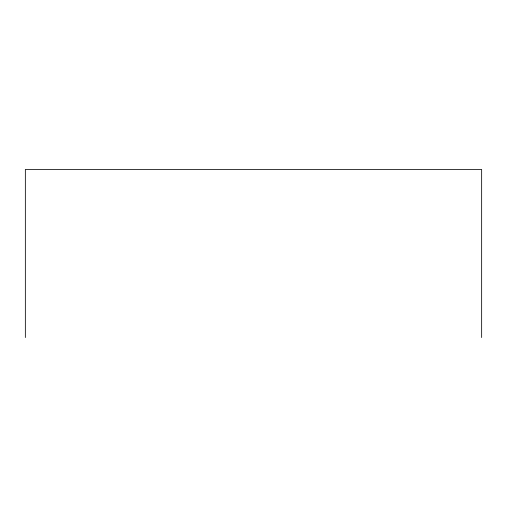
<?xml version="1.0" encoding="UTF-8"?>
<svg xmlns="http://www.w3.org/2000/svg" width="507" height="507" viewBox="0 0 507 507"><rect width="100%" height="100%" fill="white"/><g stroke="black" fill="none" stroke-linecap="round" stroke-linejoin="round"><path stroke-width="0.76" d="M481.65 337.542L481.65 169.458L25.35 169.458L25.35 337.542"/></g></svg>
